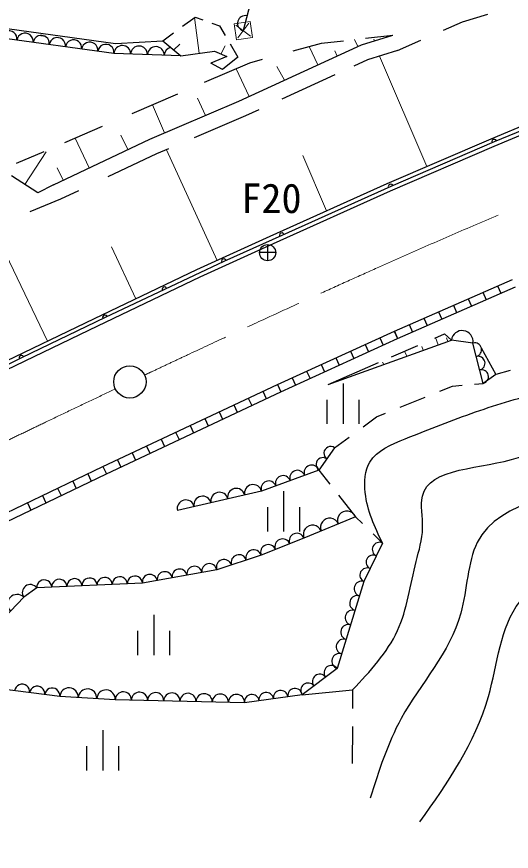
# Model space of a CAD drawing. Units: millimetres, scale not verified. Extents: x -55444348 to -54804348, y -162373295 to -162013295.
# Drawn here: x -55020179 to -54989563, y -162132566 to -162080878 of the extents above; entities that cross this region are included whole.
import ezdxf
from ezdxf.enums import TextEntityAlignment as Align

# ---------------------------------------------------------------- set-up
doc = ezdxf.new("R2010")
doc.units = ezdxf.units.MM
doc.header["$LTSCALE"] = 1000
doc.linetypes.add('CHAIN', pattern=[18.5, 12, -1.5, 3.5, -1.5])
for name, color, linetype, lineweight in [('M-BGD', 7, 'Continuous', 25), ('M-BMK', 2, 'CHAIN', 13), ('M-BMK-ROW', 30, 'Continuous', 13), ('M-BMK-SRVR', 3, 'Continuous', 25)]:
    doc.layers.add(name, color=color, linetype=linetype, lineweight=lineweight)
doc.styles.add('ＭＳ ゴシック', font='')
doc.styles.get('ＭＳ ゴシック').set_extended_font_data('MS Gothic')

msp = doc.modelspace()

# ---------------------------------------------------------------- linework, layer by layer
at = {"layer": 'M-BGD'}
for p, q in [((-55005443, -162079002), (-55006155, -162081741)), ((-55026069, -162080894), (-55014072, -162082533)), ((-55009917, -162081470), (-55009135, -162080899)), ((-55009135, -162080899), (-55008661, -162081068)), ((-54992584, -162081206), (-54991015, -162080716)), ((-55008090, -162081272), (-55007617, -162081440)), ((-55007617, -162081440), (-55007265, -162082044)), ((-54993750, -162081719), (-54992584, -162081206)), ((-55014157, -162083163), (-55026170, -162081500)), ((-55011139, -162082364), (-55010469, -162081874)), ((-55018368, -162082100), (-55018687, -162082070)), ((-55014072, -162082533), (-55011139, -162082364)), ((-55011139, -162082364), (-55010014, -162083297)), ((-55001305, -162082517), (-54999942, -162082364)), ((-54998830, -162082618), (-54996904, -162082022)), ((-54998580, -162082211), (-54996904, -162082022)), ((-54996609, -162082978), (-54995153, -162082337)), ((-55006970, -162082552), (-55006481, -162083394)), ((-55006425, -162086112), (-54998830, -162082618)), ((-55003072, -162083001), (-55001305, -162082517)), ((-54996609, -162082978), (-54998471, -162083554)), ((-55010014, -162083297), (-55014157, -162083163)), ((-55010014, -162083297), (-55007941, -162083020)), ((-55007174, -162083353), (-55008169, -162083758)), ((-55007941, -162083020), (-55007174, -162083353)), ((-55006481, -162083394), (-55007432, -162084142)), ((-55005747, -162083734), (-55004963, -162083519)), ((-55008551, -162084942), (-55005747, -162083734)), ((-55007432, -162084142), (-55008169, -162083758)), ((-54998471, -162083554), (-54999318, -162083943)), ((-55000495, -162084485), (-55003761, -162085987)), ((-54990810, -162088436), (-54983506, -162085379)), ((-55013039, -162086876), (-55010195, -162085651)), ((-54983355, -162085625), (-54990620, -162088625)), ((-54990615, -162088897), (-54983317, -162085842)), ((-55011932, -162088467), (-55006425, -162086112)), ((-55006019, -162087026), (-55009198, -162088385)), ((-55005193, -162086646), (-55006019, -162087026)), ((-55017200, -162088669), (-55014860, -162087661)), ((-55017903, -162091284), (-55011932, -162088467)), ((-54997250, -162091202), (-54990810, -162088436)), ((-54990620, -162088625), (-54997030, -162091401)), ((-55010780, -162089062), (-55011522, -162089379)), ((-54997048, -162091660), (-54990615, -162088897)), ((-55020194, -162089959), (-55018488, -162089224)), ((-55011522, -162089379), (-55014545, -162090805)), ((-55018869, -162091781), (-55020499, -162090727)), ((-55004491, -162094474), (-54997250, -162091202)), ((-55017903, -162091284), (-55018869, -162091781)), ((-55016354, -162091659), (-55017476, -162092188)), ((-55004284, -162094930), (-54997048, -162091660)), ((-54997030, -162091401), (-55003766, -162094422)), ((-55017476, -162092188), (-55019358, -162092968)), ((-55009028, -162096542), (-55004491, -162094474)), ((-55003766, -162094422), (-55007350, -162096030)), ((-55008817, -162096995), (-55004284, -162094930)), ((-55007350, -162096030), (-55014711, -162099505)), ((-55015369, -162099573), (-55009028, -162096542)), ((-55015152, -162100023), (-55008817, -162096995)), ((-54996803, -162100351), (-54989492, -162097147)), ((-54996599, -162100808), (-54989293, -162097606)), ((-54991320, -162097948), (-54991120, -162098406)), ((-54990407, -162097548), (-54990207, -162098006)), ((-54992234, -162098348), (-54992033, -162098806)), ((-54993147, -162098749), (-54992946, -162099207)), ((-55014711, -162099505), (-55019877, -162102001)), ((-54994060, -162099149), (-54993859, -162099607)), ((-55026054, -162104712), (-55015369, -162099573)), ((-55025836, -162105162), (-55015152, -162100023)), ((-54995886, -162099949), (-54995686, -162100407)), ((-54994973, -162099549), (-54994772, -162100007)), ((-55004041, -162103650), (-54996803, -162100351)), ((-54996806, -162100353), (-54996599, -162100808)), ((-54996800, -162100350), (-54996599, -162100808)), ((-54994303, -162100778), (-54993691, -162100511)), ((-54993273, -162100903), (-54993691, -162100511)), ((-55003831, -162104104), (-54996599, -162100808)), ((-55000899, -162103652), (-54993273, -162100903)), ((-54997710, -162100765), (-54997503, -162101220)), ((-54991936, -162101087), (-54993273, -162100903)), ((-54991303, -162103589), (-54991936, -162101087)), ((-54999518, -162101589), (-54999311, -162102044)), ((-54998614, -162101177), (-54998407, -162101632)), ((-54996978, -162101944), (-54995357, -162101237)), ((-54991418, -162101383), (-54990529, -162103030)), ((-55019877, -162102001), (-55025775, -162104901)), ((-55000422, -162102001), (-55000215, -162102456)), ((-55001326, -162102413), (-55001119, -162102868)), ((-55000899, -162103652), (-54997774, -162102290)), ((-55002230, -162102825), (-55002023, -162103280)), ((-54990529, -162103030), (-54991303, -162103589)), ((-54989632, -162102793), (-54990529, -162103030)), ((-55014842, -162108740), (-55004041, -162103650)), ((-55004044, -162103651), (-55003831, -162104104)), ((-55004038, -162103649), (-55003831, -162104104)), ((-55003134, -162103237), (-55002927, -162103692)), ((-54999979, -162103599), (-54999979, -162106099)), ((-54991846, -162103638), (-54991303, -162103589)), ((-55014628, -162109191), (-55003831, -162104104)), ((-55004944, -162104075), (-55004731, -162104528)), ((-54993977, -162104068), (-54993213, -162103759)), ((-54993213, -162103759), (-54992607, -162103705)), ((-55005844, -162104499), (-55005630, -162104951)), ((-55000979, -162104599), (-55000979, -162106099)), ((-54998979, -162106099), (-54998979, -162104599)), ((-54996435, -162105063), (-54994904, -162104443)), ((-55006743, -162104923), (-55006530, -162105375)), ((-55007643, -162105347), (-55007430, -162105799)), ((-54998734, -162106269), (-54997912, -162105661)), ((-54997912, -162105661), (-54997358, -162105436)), ((-55009442, -162106195), (-55009229, -162106647)), ((-55008543, -162105771), (-55008330, -162106223)), ((-55010342, -162106619), (-55010129, -162107071)), ((-55011242, -162107043), (-55011029, -162107495)), ((-55000499, -162107575), (-54999602, -162106911)), ((-55012142, -162107467), (-55011928, -162107919)), ((-55000499, -162107575), (-55001471, -162108952)), ((-55013941, -162108315), (-55013728, -162108767)), ((-55013041, -162107891), (-55012828, -162108343)), ((-55024195, -162113226), (-55014842, -162108740)), ((-55014844, -162108740), (-55014628, -162109191)), ((-55014841, -162108739), (-55014628, -162109191)), ((-55023977, -162113676), (-55014628, -162109191)), ((-55015779, -162109189), (-55015563, -162109640)), ((-55001471, -162108952), (-55005026, -162110268)), ((-55001471, -162108952), (-55000787, -162109828)), ((-55016714, -162109637), (-55016497, -162110088)), ((-55017649, -162110086), (-55017432, -162110537)), ((-55005026, -162110268), (-55010233, -162111462)), ((-55003661, -162110263), (-55003661, -162112763)), ((-55018584, -162110534), (-55018367, -162110985)), ((-55000258, -162110505), (-54999210, -162111847)), ((-55019518, -162110983), (-55019302, -162111434)), ((-55004661, -162111263), (-55004661, -162112763)), ((-55002661, -162112763), (-55002661, -162111263)), ((-54999210, -162111847), (-55002395, -162113168)), ((-54999210, -162111847), (-54998771, -162112274)), ((-54998113, -162112914), (-54997536, -162113475)), ((-55002395, -162113168), (-55005051, -162114225)), ((-54997536, -162113475), (-54998684, -162115856)), ((-55005051, -162114225), (-55007797, -162115133)), ((-55007797, -162115133), (-55012395, -162115966)), ((-55012395, -162115966), (-55018942, -162116250)), ((-54998684, -162115856), (-55000344, -162121237)), ((-55018942, -162116250), (-55019740, -162116826)), ((-55019740, -162116826), (-55021391, -162118556)), ((-55011700, -162117916), (-55011700, -162120416)), ((-55012700, -162118916), (-55012700, -162120416)), ((-55010700, -162120416), (-55010700, -162118916)), ((-55000344, -162121237), (-55002504, -162122867)), ((-55017513, -162122986), (-55021239, -162122508)), ((-55002504, -162122867), (-54999386, -162122571)), ((-54999386, -162122571), (-54999394, -162123725)), ((-55014080, -162123178), (-55017513, -162122986)), ((-55006071, -162123363), (-55014080, -162123178)), ((-55002504, -162122867), (-55006071, -162123363)), ((-54999402, -162124844), (-54999418, -162127136)), ((-55014851, -162125055), (-55014851, -162127555)), ((-55015851, -162126055), (-55015851, -162127555)), ((-55013851, -162127555), (-55013851, -162126055))]:
    msp.add_line(p, q, dxfattribs=at)
at = {"layer": 'M-BGD', "lineweight": 13}
for p, q in [((-55009183, -162080934), (-55008880, -162083145)), ((-54999276, -162082295), (-54999060, -162082724)), ((-54998037, -162082373), (-54998066, -162082264)), ((-55010444, -162082940), (-55010076, -162082588)), ((-55007536, -162083196), (-55007274, -162082680)), ((-55002071, -162082727), (-55001544, -162083867)), ((-55000340, -162083313), (-55000481, -162083003)), ((-54997727, -162083323), (-54994791, -162090146)), ((-55003598, -162084811), (-55004085, -162083968)), ((-55006601, -162084102), (-55005791, -162085820)), ((-55008484, -162086992), (-55008981, -162085927)), ((-55011777, -162086332), (-55011026, -162088079)), ((-55016570, -162088397), (-55015697, -162090243)), ((-55013298, -162089111), (-55013727, -162088206)), ((-55010905, -162089115), (-55007780, -162095973)), ((-55018361, -162089240), (-55019670, -162091263)), ((-55001009, -162092901), (-55002477, -162089475)), ((-55017300, -162091000), (-55017682, -162090236)), ((-55021662, -162093923), (-55018264, -162100965)), ((-55012799, -162098344), (-55014316, -162095128)), ((-54994247, -162100753), (-54994083, -162101195)), ((-54993499, -162100985), (-54993571, -162100760)), ((-54996175, -162101594), (-54996024, -162101895)), ((-54995012, -162101530), (-54995111, -162101299)), ((-54997456, -162102411), (-54997528, -162102269))]:
    msp.add_line(p, q, dxfattribs=at)
at = {"layer": 'M-BGD'}
for centre, radius, start, end in [((-55006036, -162081284), 472, 75.4311, 255.4311), ((-55020664, -162082262), 505, 352.1151, 172.1151), ((-55019663, -162082401), 505, 352.1151, 172.1151), ((-55018662, -162082540), 505, 352.1151, 172.1151), ((-55017661, -162082678), 505, 352.1151, 172.1151), ((-55016660, -162082817), 505, 352.1151, 172.1151), ((-55015659, -162082955), 505, 352.1151, 172.1151), ((-55014658, -162083094), 505, 352.1151, 172.1151), ((-55013639, -162083180), 518, 358.1522, 178.1522), ((-55012604, -162083214), 518, 358.1522, 178.1522), ((-55011568, -162083247), 518, 358.1522, 178.1522), ((-55010532, -162083280), 518, 102.4963, 178.1522), ((-54990620, -162088625), 150, 22.4342, 203.4208), ((-54997030, -162091401), 150, 23.4208, 204.1587), ((-55003766, -162094422), 150, 24.1588, 204.1629), ((-55007350, -162096030), 150, 24.1629, 205.2675), ((-55011030, -162097767), 150, 25.2675, 205.2675), ((-55014711, -162099505), 150, 25.2675, 205.792), ((-54992605, -162100995), 675, 352.1668, 172.1668), ((-54991831, -162101504), 430, 284.1923, 104.1923), ((-55019877, -162102001), 150, 25.792, 206.1789), ((-54991620, -162102338), 430, 284.1923, 104.1923), ((-54991409, -162103172), 430, 284.1923, 104.1923), ((-55000742, -162107919), 421, 54.7755, 234.7755), ((-55001228, -162108607), 421, 54.7755, 234.7755), ((-55001915, -162109116), 474, 20.3202, 200.3202), ((-55003693, -162109774), 474, 20.3202, 200.3202), ((-55002804, -162109445), 474, 20.3202, 200.3202), ((-55005546, -162110387), 534, 12.9133, 192.9133), ((-55004581, -162110103), 474, 20.3202, 200.3202), ((-55007629, -162110865), 534, 12.9133, 192.9133), ((-55006588, -162110626), 534, 12.9133, 192.9133), ((-55009712, -162111342), 534, 12.9133, 192.9133), ((-55008671, -162111104), 534, 12.9133, 192.9133), ((-55000802, -162112507), 575, 22.5174, 202.5174), ((-54999741, -162112067), 575, 22.5174, 202.5174), ((-55001864, -162112947), 575, 22.5174, 202.5174), ((-55002837, -162113344), 476, 21.7176, 201.7176), ((-55003723, -162113696), 476, 21.7176, 201.7176), ((-54997727, -162113871), 441, 64.2624, 244.2624), ((-55005508, -162114377), 482, 18.2936, 198.2936), ((-55004608, -162114049), 476, 21.7176, 201.7176), ((-55007339, -162114982), 482, 18.2936, 198.2936), ((-55006424, -162114679), 482, 18.2936, 198.2936), ((-54998110, -162114665), 441, 64.2624, 244.2624), ((-55009176, -162115383), 467, 10.2704, 190.2704), ((-55008257, -162115217), 467, 10.2704, 190.2704), ((-54998492, -162115459), 441, 64.2624, 244.2624), ((-55013798, -162116027), 468, 2.4815, 182.4815), ((-55012862, -162115987), 468, 2.4815, 182.4815), ((-55011935, -162115883), 467, 10.2704, 190.2704), ((-55011015, -162115716), 467, 10.2704, 190.2704), ((-55010096, -162115550), 467, 10.2704, 190.2704), ((-55019341, -162116538), 492, 35.7826, 215.7826), ((-55018474, -162116230), 468, 2.4815, 182.4815), ((-55017539, -162116189), 468, 2.4815, 182.4815), ((-55016604, -162116149), 468, 2.4815, 182.4815), ((-55015668, -162116108), 468, 2.4815, 182.4815), ((-55014733, -162116068), 468, 2.4815, 182.4815), ((-54998822, -162116304), 469, 72.8487, 252.8487), ((-55020153, -162117258), 598, 46.3519, 226.3519), ((-54999099, -162117201), 469, 72.8487, 252.8487), ((-54999376, -162118098), 469, 72.8487, 252.8487), ((-54999653, -162118995), 469, 72.8487, 252.8487), ((-54999929, -162119892), 469, 72.8487, 252.8487), ((-55000206, -162120788), 469, 72.8487, 252.8487), ((-55000704, -162121509), 451, 37.0394, 217.0394), ((-55001424, -162122052), 451, 37.0394, 217.0394), ((-55019842, -162122688), 470, 352.6911, 172.6911), ((-55002144, -162122595), 451, 37.0394, 217.0394), ((-55018910, -162122807), 470, 352.6911, 172.6911), ((-55017979, -162122927), 470, 352.6911, 172.6911), ((-55016941, -162123018), 573, 356.8016, 176.8016), ((-55015796, -162123082), 573, 356.8016, 176.8016), ((-55014652, -162123146), 573, 356.8016, 176.8016), ((-55013579, -162123190), 501, 358.6786, 178.6786), ((-55012578, -162123213), 501, 358.6786, 178.6786), ((-55011577, -162123236), 501, 358.6786, 178.6786), ((-55010576, -162123259), 501, 358.6786, 178.6786), ((-55009575, -162123282), 501, 358.6786, 178.6786), ((-55004734, -162123177), 450, 7.9188, 187.9188), ((-55003842, -162123053), 450, 7.9188, 187.9188), ((-55002950, -162122929), 450, 7.9188, 187.9188), ((-55008574, -162123305), 501, 358.6786, 178.6786), ((-55007573, -162123328), 501, 358.6786, 178.6786), ((-55006572, -162123351), 501, 358.6786, 178.6786), ((-55005625, -162123301), 450, 7.9188, 187.9188)]:
    msp.add_arc(centre, radius, start, end, dxfattribs=at)
for points, knots in [([(-54997536, -162113475), (-54998009, -162112483), (-54998483, -162111491), (-54998603, -162110355), (-54998672, -162109693), (-54998622, -162108983), (-54998311, -162108457), (-54997889, -162107742), (-54996985, -162107369), (-54996129, -162107023), (-54994600, -162106405), (-54993222, -162105870), (-54991774, -162105357), (-54990389, -162104866), (-54988940, -162104395), (-54987469, -162104184), (-54984910, -162103817), (-54982283, -162104237), (-54979706, -162104067), (-54977390, -162103915), (-54975114, -162103285), (-54972911, -162102478), (-54971188, -162101846), (-54969510, -162101106), (-54968014, -162100066), (-54966607, -162099087), (-54965361, -162097841), (-54963885, -162097007), (-54961818, -162095841), (-54959297, -162095481), (-54957188, -162094380), (-54955646, -162093574), (-54954323, -162092372), (-54952856, -162091391), (-54951329, -162090370), (-54949645, -162089590), (-54948227, -162088459), (-54947217, -162087654), (-54946341, -162086670), (-54945400, -162085767), (-54944901, -162085288), (-54944384, -162084831), (-54943844, -162084402), (-54943177, -162083870), (-54942475, -162083380), (-54941774, -162082890)], [0, 0, 0, 0, 1, 1, 1, 2, 2, 2, 3, 3, 3, 4, 4, 4, 5, 5, 5, 6, 6, 6, 7, 7, 7, 8, 8, 8, 9, 9, 9, 10, 10, 10, 11, 11, 11, 12, 12, 12, 13, 13, 13, 14, 14, 14, 15, 15, 15, 15]), ([(-54999386, -162122571), (-54998311, -162121421), (-54997236, -162120271), (-54996607, -162118899), (-54996003, -162117581), (-54995813, -162116057), (-54995453, -162114624), (-54995281, -162113938), (-54995070, -162113273), (-54995054, -162112541), (-54995038, -162111863), (-54995190, -162111128), (-54995069, -162110575), (-54994673, -162108769), (-54991367, -162108900), (-54989112, -162108183), (-54988047, -162107845), (-54987217, -162107317), (-54986315, -162107012), (-54984014, -162106232), (-54981252, -162106905), (-54978571, -162106966), (-54975321, -162107041), (-54972190, -162106217), (-54969459, -162104709), (-54967436, -162103592), (-54965632, -162102099), (-54963703, -162100807), (-54962453, -162099969), (-54961150, -162099216), (-54959826, -162098507), (-54958211, -162097643), (-54956564, -162096843), (-54954929, -162096011), (-54952918, -162094986), (-54950926, -162093912), (-54949032, -162092704), (-54947519, -162091739), (-54946068, -162090690), (-54944655, -162089539), (-54943856, -162088888), (-54943068, -162088204), (-54942188, -162087734), (-54940480, -162086822), (-54938421, -162086714), (-54936363, -162086606)], [0, 0, 0, 0, 1, 1, 1, 2, 2, 2, 3, 3, 3, 4, 4, 4, 5, 5, 5, 6, 6, 6, 7, 7, 7, 8, 8, 8, 9, 9, 9, 10, 10, 10, 11, 11, 11, 12, 12, 12, 13, 13, 13, 14, 14, 14, 15, 15, 15, 15]), ([(-54934532, -162089859), (-54936605, -162090101), (-54938677, -162090343), (-54940582, -162091027), (-54943359, -162092025), (-54945780, -162093964), (-54948268, -162095679), (-54949916, -162096814), (-54951594, -162097851), (-54953326, -162098812), (-54956027, -162100310), (-54958861, -162101623), (-54961391, -162103390), (-54963542, -162104893), (-54965474, -162106722), (-54967792, -162107994), (-54969564, -162108966), (-54971562, -162109612), (-54973502, -162109922), (-54976345, -162110375), (-54979066, -162110106), (-54982327, -162110173), (-54985985, -162110247), (-54990323, -162110745), (-54991673, -162113445), (-54992286, -162114671), (-54992284, -162116351), (-54992690, -162117825), (-54993367, -162120279), (-54995178, -162122161), (-54996376, -162124343), (-54997223, -162125887), (-54997763, -162127581), (-54998304, -162129275)], [0, 0, 0, 0, 1, 1, 1, 2, 2, 2, 3, 3, 3, 4, 4, 4, 5, 5, 5, 6, 6, 6, 7, 7, 7, 8, 8, 8, 9, 9, 9, 10, 10, 10, 11, 11, 11, 11]), ([(-54995217, -162130750), (-54993510, -162128317), (-54991803, -162125885), (-54990981, -162122987), (-54990406, -162120959), (-54990264, -162118702), (-54989040, -162117109), (-54988301, -162116147), (-54987167, -162115427), (-54985991, -162114948), (-54983416, -162113899), (-54980639, -162114006), (-54977869, -162113956), (-54974658, -162113897), (-54971459, -162113627), (-54968476, -162112619), (-54965885, -162111743), (-54963457, -162110310), (-54961285, -162108590), (-54959370, -162107072), (-54957654, -162105331), (-54955664, -162103979), (-54953514, -162102517), (-54951043, -162101509), (-54948795, -162100168), (-54947080, -162099144), (-54945494, -162097927), (-54943790, -162096868), (-54942155, -162095852), (-54940410, -162094983), (-54938584, -162094420), (-54936529, -162093788), (-54934371, -162093544), (-54932212, -162093300)], [0, 0, 0, 0, 1, 1, 1, 2, 2, 2, 3, 3, 3, 4, 4, 4, 5, 5, 5, 6, 6, 6, 7, 7, 7, 8, 8, 8, 9, 9, 9, 10, 10, 10, 11, 11, 11, 11])]:
    msp.add_open_spline(points, degree=3, knots=knots, dxfattribs=at)
at = {"layer": 'M-BMK'}
for points, knots in [([(-54920432, -162069209), (-54921363, -162069458), (-54922295, -162069708), (-54923225, -162069960), (-54924155, -162070213), (-54925085, -162070469), (-54926014, -162070726), (-54926943, -162070983), (-54927872, -162071242), (-54928800, -162071502), (-54929016, -162071563), (-54929232, -162071623), (-54929448, -162071684), (-54929665, -162071745), (-54929881, -162071806), (-54930097, -162071866), (-54930313, -162071927), (-54930529, -162071988), (-54930745, -162072049), (-54932191, -162072458), (-54933635, -162072870), (-54935077, -162073293), (-54937480, -162073996), (-54939874, -162074727), (-54942265, -162075469), (-54944633, -162076204), (-54946997, -162076949), (-54949355, -162077717), (-54951795, -162078511), (-54954227, -162079329), (-54956651, -162080167), (-54958843, -162080926), (-54961028, -162081701), (-54963210, -162082487), (-54966121, -162083536), (-54969024, -162084603), (-54971917, -162085699), (-54974190, -162086560), (-54976456, -162087438), (-54978714, -162088337), (-54981059, -162089270), (-54983395, -162090224), (-54985725, -162091196), (-54987796, -162092059), (-54989862, -162092936), (-54991922, -162093825), (-54993906, -162094681), (-54995884, -162095549), (-54997857, -162096430), (-55000153, -162097455), (-55002441, -162098499), (-55004725, -162099553), (-55006357, -162100306), (-55007987, -162101064), (-55009615, -162101827), (-55009886, -162101954), (-55010157, -162102081), (-55010428, -162102208), (-55010700, -162102335), (-55010971, -162102462), (-55011242, -162102591), (-55011513, -162102719), (-55011783, -162102849), (-55012055, -162102974), (-55012084, -162102987), (-55012113, -162103000), (-55012141, -162103015), (-55012170, -162103029), (-55012198, -162103045), (-55012228, -162103055), (-55012241, -162103060), (-55012254, -162103064), (-55012268, -162103067)], [0, 0, 0, 0, 1, 1, 1, 2, 2, 2, 3, 3, 3, 4, 4, 4, 5, 5, 5, 6, 6, 6, 7, 7, 7, 8, 8, 8, 9, 9, 9, 10, 10, 10, 11, 11, 11, 12, 12, 12, 13, 13, 13, 14, 14, 14, 15, 15, 15, 16, 16, 16, 17, 17, 17, 18, 18, 18, 19, 19, 19, 20, 20, 20, 21, 21, 21, 22, 22, 22, 23, 23, 23, 24, 24, 24, 24]), ([(-55014060, -162103927), (-55014536, -162104151), (-55015011, -162104376), (-55015486, -162104601), (-55015973, -162104832), (-55016459, -162105065), (-55016945, -162105297), (-55017431, -162105530), (-55017918, -162105762), (-55018403, -162105996), (-55018739, -162106157), (-55019075, -162106319), (-55019411, -162106480), (-55019746, -162106642), (-55020082, -162106804), (-55020418, -162106966), (-55020753, -162107128), (-55021089, -162107290), (-55021424, -162107452), (-55023581, -162108495), (-55025735, -162109543), (-55027889, -162110592), (-55035571, -162114333), (-55043250, -162118081), (-55050915, -162121857), (-55053908, -162123331), (-55056899, -162124810), (-55059900, -162126269), (-55064089, -162128306), (-55068298, -162130305), (-55072563, -162132176), (-55074652, -162133092), (-55076755, -162133978), (-55078855, -162134870), (-55080162, -162135426), (-55081469, -162135984), (-55082788, -162136511), (-55085109, -162137440), (-55087467, -162138274), (-55089824, -162139112), (-55091588, -162139739), (-55093351, -162140369), (-55095124, -162140968), (-55095419, -162141068), (-55095715, -162141167), (-55096011, -162141265), (-55096307, -162141363), (-55096604, -162141460), (-55096901, -162141556), (-55097197, -162141652), (-55097495, -162141748), (-55097792, -162141841), (-55098433, -162142041), (-55099076, -162142232), (-55099720, -162142420), (-55100364, -162142607), (-55101010, -162142791), (-55101657, -162142968), (-55102285, -162143139), (-55102915, -162143304), (-55103545, -162143468)], [0, 0, 0, 0, 1, 1, 1, 2, 2, 2, 3, 3, 3, 4, 4, 4, 5, 5, 5, 6, 6, 6, 7, 7, 7, 8, 8, 8, 9, 9, 9, 10, 10, 10, 11, 11, 11, 12, 12, 12, 13, 13, 13, 14, 14, 14, 15, 15, 15, 16, 16, 16, 17, 17, 17, 18, 18, 18, 19, 19, 19, 20, 20, 20, 20])]:
    msp.add_open_spline(points, degree=3, knots=knots, dxfattribs=at)
at = {"layer": 'M-BMK-ROW'}
for p, q in [((-55005732, -162081174), (-55006722, -162081318)), ((-55006722, -162081318), (-55006578, -162082307)), ((-55006608, -162081402), (-55005701, -162082079)), ((-55005817, -162081287), (-55006493, -162082194)), ((-55005588, -162082163), (-55005732, -162081174)), ((-55006578, -162082307), (-55005588, -162082163))]:
    msp.add_line(p, q, dxfattribs=at)
at = {"layer": 'M-BMK-SRVR'}
for p, q in [((-55004648, -162094992), (-55004648, -162095992)), ((-55004148, -162095492), (-55005148, -162095492))]:
    msp.add_line(p, q, dxfattribs=at)
for centre, radius in [((-55004648, -162095492), 500), ((-55013173, -162103496), 1000)]:
    msp.add_circle(centre, radius, dxfattribs=at)

# ---------------------------------------------------------------- texts
at = {"layer": 'M-BMK-SRVR', "style": 'ＭＳ ゴシック'}
msp.add_text('F20', height=1833, rotation=359.977, dxfattribs=at).set_placement((-55006285, -162093588), align=Align.BOTTOM_LEFT)

doc.saveas('drawing.dxf')
